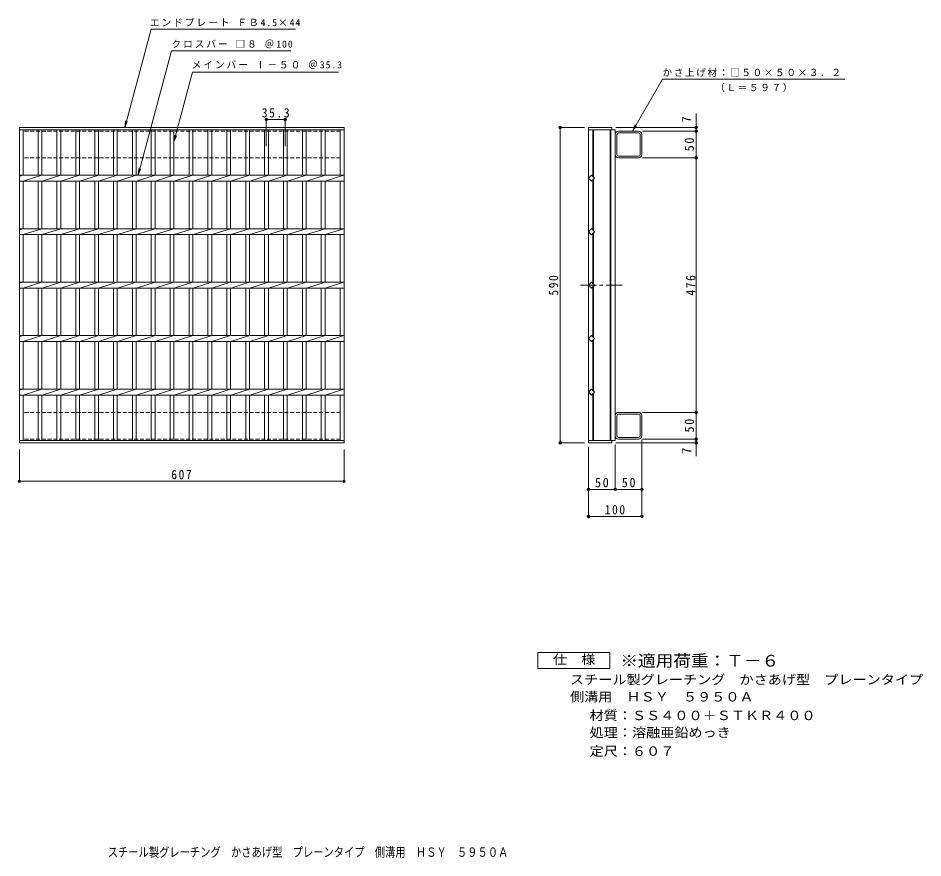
# Model space of a CAD drawing. Units: millimetres, scale not verified. Extents: x -680 to 1011, y -814 to 757.
import ezdxf
from ezdxf.enums import TextEntityAlignment as Align

# ---------------------------------------------------------------- set-up
doc = ezdxf.new("R2010")
doc.units = ezdxf.units.MM
doc.header["$LTSCALE"] = 6
doc.header["$PDMODE"] = 32
doc.header["$PDSIZE"] = 4.8
doc.linetypes.add('CHAIN1', pattern=[8, 5, -1, 1, -1])
doc.linetypes.add('DASHED1', pattern=[1.8, 1.2, -0.6])
for name, color, linetype, lineweight in [('B-1_ピット', 2, 'Continuous', 9), ('B-2_蓋', 3, 'Continuous', 9), ('B-4_寸法', 7, 'Continuous', 9), ('F-4_F-4ﾚｲﾔ', 2, 'Continuous', 9)]:
    doc.layers.add(name, color=color, linetype=linetype, lineweight=lineweight)
doc.layers.add('F-5_F-5ﾚｲﾔ', color=3, linetype='Continuous')
doc.styles.add('ＭＳ ゴシック', font='')
doc.styles.get('ＭＳ ゴシック').set_extended_font_data('MS Gothic')

msp = doc.modelspace()

# ---------------------------------------------------------------- linework, layer by layer
at = {"layer": 'B-1_ピット', "linetype": 'DASHED1'}
for p, q in [((-77.974, 545.226), (-77.974, 495.226)), ((-77.974, 495.226), (-670.972, 495.226)), ((-77.974, 19.226), (-670.972, 19.226)), ((-77.974, -30.774), (-77.974, 19.226))]:
    msp.add_line(p, q, dxfattribs=at)
at = {"layer": 'B-1_ピット'}
for p, q in [((479.546, 545.226), (442.346, 545.226)), ((479.546, 542.026), (442.346, 542.026)), ((435.946, 501.626), (435.946, 538.826)), ((439.146, 501.626), (439.146, 538.826)), ((482.746, 501.626), (482.746, 538.826)), ((485.946, 501.626), (485.946, 538.826)), ((442.346, 498.426), (479.546, 498.426)), ((479.546, 495.226), (442.346, 495.226)), ((479.546, 19.226), (442.346, 19.226)), ((435.946, 12.826), (435.946, -24.374)), ((439.146, 12.826), (439.146, -24.374)), ((442.346, 16.026), (479.546, 16.026)), ((482.746, 12.826), (482.746, -24.374)), ((485.946, 12.826), (485.946, -24.374)), ((479.546, -27.574), (442.346, -27.574)), ((479.546, -30.774), (442.346, -30.774))]:
    msp.add_line(p, q, dxfattribs=at)
at = {"layer": 'B-1_ピット', "linetype": 'DASHED1'}
for points in [[(-77.974, 545.226), (-670.972, 545.226), (-670.972, 495.226)], [(-77.974, -30.774), (-670.972, -30.774), (-670.972, 19.226)]]:
    msp.add_lwpolyline(points, dxfattribs=at)
at = {"layer": 'B-1_ピット'}
for centre, radius, start, end in [((442.346, 538.826), 6.4, 90, 180), ((442.346, 538.826), 3.2, 90, 180), ((479.546, 538.826), 6.4, 0, 90), ((479.546, 538.826), 3.2, 0, 90), ((442.346, 501.626), 6.4, 180, 270), ((442.346, 501.626), 3.2, 180, 270), ((479.546, 501.626), 6.4, 270, 0), ((479.546, 501.626), 3.2, 270, 0), ((442.346, 12.826), 6.4, 90, 180), ((479.546, 12.826), 6.4, 0, 90), ((442.346, 12.826), 3.2, 90, 180), ((479.546, 12.826), 3.2, 0, 90), ((442.346, -24.374), 6.4, 180, 270), ((442.346, -24.374), 3.2, 180, 270), ((479.546, -24.374), 3.2, 270, 0), ((479.546, -24.374), 6.4, 270, 0)]:
    msp.add_arc(centre, radius, start, end, dxfattribs=at)
at = {"layer": 'B-2_蓋'}
for p, q in [((-677.973, 552.226), (-70.973, 552.226)), ((-677.973, -37.774), (-677.973, 552.226)), ((-677.973, 547.726), (-70.973, 547.726)), ((-670.972, 462.726), (-670.972, 547.726)), ((-643.073, 547.726), (-643.073, 462.726)), ((-636.073, 547.726), (-636.073, 462.726)), ((-607.772, 547.726), (-607.772, 462.726)), ((-600.772, 547.726), (-600.772, 462.726)), ((-572.472, 547.726), (-572.472, 462.726)), ((-565.472, 547.726), (-565.472, 462.726)), ((-537.173, 547.726), (-537.173, 462.726)), ((-530.173, 547.726), (-530.173, 462.726)), ((-501.872, 547.726), (-501.872, 462.726)), ((-494.872, 547.726), (-494.872, 462.726)), ((-466.572, 547.726), (-466.572, 462.726)), ((-459.572, 547.726), (-459.572, 462.726)), ((-431.273, 547.726), (-431.273, 462.726)), ((-424.273, 547.726), (-424.273, 462.726)), ((-395.972, 547.726), (-395.972, 462.726)), ((-388.972, 547.726), (-388.972, 462.726)), ((-360.672, 547.726), (-360.672, 462.726)), ((-353.672, 547.726), (-353.672, 462.726)), ((-325.373, 547.726), (-325.373, 462.726)), ((-318.373, 547.726), (-318.373, 462.726)), ((-290.072, 547.726), (-290.072, 462.726)), ((-283.072, 547.726), (-283.072, 462.726)), ((-254.773, 547.726), (-254.773, 462.726)), ((-247.773, 547.726), (-247.773, 462.726)), ((-219.472, 547.726), (-219.472, 462.726)), ((-212.473, 547.726), (-212.473, 462.726)), ((-184.172, 547.726), (-184.172, 462.726)), ((-177.172, 547.726), (-177.172, 462.726)), ((-148.872, 547.726), (-148.872, 462.726)), ((-141.872, 547.726), (-141.872, 462.726)), ((-113.572, 547.726), (-113.572, 462.726)), ((-106.572, 547.726), (-106.572, 462.726)), ((-77.974, 547.726), (-77.974, 462.726)), ((-70.973, 552.226), (-70.973, -37.774)), ((385.946, 552.226), (429.946, 552.226)), ((385.946, 552.226), (385.946, -37.774)), ((385.946, 547.726), (435.946, 547.726)), ((393.946, 547.726), (393.946, 460.54)), ((395.446, 547.726), (395.446, 459.04)), ((426.446, 547.726), (426.446, -33.274)), ((427.946, 547.726), (427.946, -33.274)), ((429.946, 552.226), (429.946, 547.726)), ((435.946, 547.726), (435.946, -33.274)), ((-677.973, 460.645), (-671.373, 462.726)), ((-677.973, 462.726), (-70.973, 462.726)), ((-670.972, 451.726), (-636.073, 462.726)), ((-635.672, 451.726), (-600.773, 462.726)), ((-600.373, 451.726), (-565.473, 462.726)), ((-565.072, 451.726), (-530.173, 462.726)), ((-529.773, 451.726), (-494.873, 462.726)), ((-494.473, 451.726), (-459.573, 462.726)), ((-459.172, 451.726), (-424.273, 462.726)), ((-423.873, 451.726), (-388.973, 462.726)), ((-388.573, 451.726), (-353.673, 462.726)), ((-353.272, 451.726), (-318.373, 462.726)), ((-317.973, 451.726), (-283.073, 462.726)), ((-282.673, 451.726), (-247.773, 462.726)), ((-247.372, 451.726), (-212.473, 462.726)), ((-212.073, 451.726), (-177.173, 462.726)), ((-176.773, 451.726), (-141.873, 462.726)), ((-141.472, 451.726), (-106.572, 462.726)), ((-106.172, 451.726), (-71.272, 462.726)), ((-677.973, 451.726), (-70.973, 451.726)), ((-670.972, 362.725), (-670.972, 451.726)), ((-643.073, 451.726), (-643.073, 362.725)), ((-636.073, 451.726), (-636.073, 362.725)), ((-607.772, 451.726), (-607.772, 362.725)), ((-600.772, 451.726), (-600.772, 362.725)), ((-572.472, 451.726), (-572.472, 362.725)), ((-565.472, 451.726), (-565.472, 362.725)), ((-537.173, 451.726), (-537.173, 362.725)), ((-530.173, 451.726), (-530.173, 362.725)), ((-501.872, 451.726), (-501.872, 362.725)), ((-494.872, 451.726), (-494.872, 362.725)), ((-466.572, 451.726), (-466.572, 362.725)), ((-459.572, 451.726), (-459.572, 362.725)), ((-431.273, 451.726), (-431.273, 362.725)), ((-424.273, 451.726), (-424.273, 362.725)), ((-395.972, 451.726), (-395.972, 362.725)), ((-388.972, 451.726), (-388.972, 362.725)), ((-360.672, 451.726), (-360.672, 362.725)), ((-353.672, 451.726), (-353.672, 362.725)), ((-325.373, 451.726), (-325.373, 362.725)), ((-318.373, 451.726), (-318.373, 362.725)), ((-290.072, 451.726), (-290.072, 362.725)), ((-283.072, 451.726), (-283.072, 362.725)), ((-254.773, 451.726), (-254.773, 362.725)), ((-247.773, 451.726), (-247.773, 362.725)), ((-219.472, 451.726), (-219.472, 362.725)), ((-212.473, 451.726), (-212.473, 362.725)), ((-184.172, 451.726), (-184.172, 362.725)), ((-177.172, 451.726), (-177.172, 362.725)), ((-148.872, 451.726), (-148.872, 362.725)), ((-141.872, 451.726), (-141.872, 362.725)), ((-113.572, 451.726), (-113.572, 362.725)), ((-106.572, 451.726), (-106.572, 362.725)), ((-77.974, 451.726), (-77.974, 362.725)), ((393.946, 453.912), (393.946, 360.54)), ((395.446, 455.412), (395.446, 359.04)), ((-677.973, 360.645), (-671.373, 362.726)), ((-677.973, 362.726), (-70.973, 362.726)), ((-670.972, 351.726), (-636.073, 362.726)), ((-635.672, 351.726), (-600.773, 362.726)), ((-600.373, 351.726), (-565.473, 362.726)), ((-565.072, 351.726), (-530.173, 362.726)), ((-529.773, 351.726), (-494.873, 362.726)), ((-494.473, 351.726), (-459.573, 362.726)), ((-459.172, 351.726), (-424.273, 362.726)), ((-423.873, 351.726), (-388.973, 362.726)), ((-388.573, 351.726), (-353.673, 362.726)), ((-353.272, 351.726), (-318.373, 362.726)), ((-317.973, 351.726), (-283.073, 362.726)), ((-282.673, 351.726), (-247.773, 362.726)), ((-247.372, 351.726), (-212.473, 362.726)), ((-212.073, 351.726), (-177.173, 362.726)), ((-176.773, 351.726), (-141.873, 362.726)), ((-141.472, 351.726), (-106.572, 362.726)), ((-106.172, 351.726), (-71.272, 362.726)), ((395.446, 355.412), (395.446, 259.04)), ((-677.973, 351.726), (-70.973, 351.726)), ((-670.972, 262.726), (-670.972, 351.726)), ((-643.073, 351.726), (-643.073, 262.726)), ((-636.073, 351.726), (-636.073, 262.726)), ((-607.772, 351.726), (-607.772, 262.726)), ((-600.772, 351.726), (-600.772, 262.726)), ((-572.472, 351.726), (-572.472, 262.726)), ((-565.472, 351.726), (-565.472, 262.726)), ((-537.173, 351.726), (-537.173, 262.726)), ((-530.173, 351.726), (-530.173, 262.726)), ((-501.872, 351.726), (-501.872, 262.726)), ((-494.872, 351.726), (-494.872, 262.726)), ((-466.572, 351.726), (-466.572, 262.726)), ((-459.572, 351.726), (-459.572, 262.726)), ((-431.273, 351.726), (-431.273, 262.726)), ((-424.273, 351.726), (-424.273, 262.726)), ((-395.972, 351.726), (-395.972, 262.726)), ((-388.972, 351.726), (-388.972, 262.726)), ((-360.672, 351.726), (-360.672, 262.726)), ((-353.672, 351.726), (-353.672, 262.726)), ((-325.373, 351.726), (-325.373, 262.726)), ((-318.373, 351.726), (-318.373, 262.726)), ((-290.072, 351.726), (-290.072, 262.726)), ((-283.072, 351.726), (-283.072, 262.726)), ((-254.773, 351.726), (-254.773, 262.726)), ((-247.773, 351.726), (-247.773, 262.726)), ((-219.472, 351.726), (-219.472, 262.726)), ((-212.473, 351.726), (-212.473, 262.726)), ((-184.172, 351.726), (-184.172, 262.726)), ((-177.172, 351.726), (-177.172, 262.726)), ((-148.872, 351.726), (-148.872, 262.726)), ((-141.872, 351.726), (-141.872, 262.726)), ((-113.572, 351.726), (-113.572, 262.726)), ((-106.572, 351.726), (-106.572, 262.726)), ((-77.974, 351.726), (-77.974, 262.726)), ((393.946, 353.912), (393.946, 260.54)), ((-677.973, 260.645), (-671.373, 262.726)), ((-677.973, 262.726), (-70.973, 262.726)), ((-670.972, 251.726), (-636.073, 262.726)), ((-635.672, 251.726), (-600.773, 262.726)), ((-600.373, 251.726), (-565.473, 262.726)), ((-565.072, 251.726), (-530.173, 262.726)), ((-529.773, 251.726), (-494.873, 262.726)), ((-494.473, 251.726), (-459.573, 262.726)), ((-459.172, 251.726), (-424.273, 262.726)), ((-423.873, 251.726), (-388.973, 262.726)), ((-388.573, 251.726), (-353.673, 262.726)), ((-353.272, 251.726), (-318.373, 262.726)), ((-317.973, 251.726), (-283.073, 262.726)), ((-282.673, 251.726), (-247.773, 262.726)), ((-247.372, 251.726), (-212.473, 262.726)), ((-212.073, 251.726), (-177.173, 262.726)), ((-176.773, 251.726), (-141.873, 262.726)), ((-141.472, 251.726), (-106.572, 262.726)), ((-106.172, 251.726), (-71.272, 262.726)), ((393.946, 253.912), (393.946, 160.54)), ((395.446, 255.412), (395.446, 159.04)), ((-677.973, 251.726), (-70.973, 251.726)), ((-670.972, 162.725), (-670.972, 251.726)), ((-643.073, 251.726), (-643.073, 162.725)), ((-636.073, 251.726), (-636.073, 162.725)), ((-607.772, 251.726), (-607.772, 162.725)), ((-600.772, 251.726), (-600.772, 162.725)), ((-572.472, 251.726), (-572.472, 162.725)), ((-565.472, 251.726), (-565.472, 162.725)), ((-537.173, 251.726), (-537.173, 162.725)), ((-530.173, 251.726), (-530.173, 162.725)), ((-501.872, 251.726), (-501.872, 162.725)), ((-494.872, 251.726), (-494.872, 162.725)), ((-466.572, 251.726), (-466.572, 162.725)), ((-459.572, 251.726), (-459.572, 162.725)), ((-431.273, 251.726), (-431.273, 162.725)), ((-424.273, 251.726), (-424.273, 162.725)), ((-395.972, 251.726), (-395.972, 162.725)), ((-388.972, 251.726), (-388.972, 162.725)), ((-360.672, 251.726), (-360.672, 162.725)), ((-353.672, 251.726), (-353.672, 162.725)), ((-325.373, 251.726), (-325.373, 162.725)), ((-318.373, 251.726), (-318.373, 162.725)), ((-290.072, 251.726), (-290.072, 162.725)), ((-283.072, 251.726), (-283.072, 162.725)), ((-254.773, 251.726), (-254.773, 162.725)), ((-247.773, 251.726), (-247.773, 162.725)), ((-219.472, 251.726), (-219.472, 162.725)), ((-212.473, 251.726), (-212.473, 162.725)), ((-184.172, 251.726), (-184.172, 162.725)), ((-177.172, 251.726), (-177.172, 162.725)), ((-148.872, 251.726), (-148.872, 162.725)), ((-141.872, 251.726), (-141.872, 162.725)), ((-113.572, 251.726), (-113.572, 162.725)), ((-106.572, 251.726), (-106.572, 162.725)), ((-77.974, 251.726), (-77.974, 162.725)), ((-677.973, 160.645), (-671.373, 162.725)), ((-677.973, 162.725), (-70.973, 162.725)), ((-670.972, 151.726), (-636.073, 162.725)), ((-635.672, 151.726), (-600.773, 162.725)), ((-600.373, 151.726), (-565.473, 162.725)), ((-565.072, 151.726), (-530.173, 162.725)), ((-529.773, 151.726), (-494.873, 162.725)), ((-494.473, 151.726), (-459.573, 162.725)), ((-459.172, 151.726), (-424.273, 162.725)), ((-423.873, 151.726), (-388.973, 162.725)), ((-388.573, 151.726), (-353.673, 162.725)), ((-353.272, 151.726), (-318.373, 162.725)), ((-317.973, 151.726), (-283.073, 162.725)), ((-282.673, 151.726), (-247.773, 162.725)), ((-247.372, 151.726), (-212.473, 162.725)), ((-212.073, 151.726), (-177.173, 162.725)), ((-176.773, 151.726), (-141.873, 162.725)), ((-141.472, 151.726), (-106.572, 162.725)), ((-106.172, 151.726), (-71.272, 162.725)), ((393.946, 153.912), (393.946, 60.54)), ((395.446, 155.412), (395.446, 59.04)), ((-677.973, 151.726), (-70.973, 151.726)), ((-670.972, 62.725), (-670.972, 151.726)), ((-643.073, 151.726), (-643.073, 62.725)), ((-636.073, 151.726), (-636.073, 62.725)), ((-607.772, 151.726), (-607.772, 62.725)), ((-600.772, 151.726), (-600.772, 62.725)), ((-572.472, 151.726), (-572.472, 62.725)), ((-565.472, 151.726), (-565.472, 62.725)), ((-537.173, 151.726), (-537.173, 62.725)), ((-530.173, 151.726), (-530.173, 62.725)), ((-501.872, 151.726), (-501.872, 62.725)), ((-494.872, 151.726), (-494.872, 62.725)), ((-466.572, 151.726), (-466.572, 62.725)), ((-459.572, 151.726), (-459.572, 62.725)), ((-431.273, 151.726), (-431.273, 62.725)), ((-424.273, 151.726), (-424.273, 62.725)), ((-395.972, 151.726), (-395.972, 62.725)), ((-388.972, 151.726), (-388.972, 62.725)), ((-360.672, 151.726), (-360.672, 62.725)), ((-353.672, 151.726), (-353.672, 62.725)), ((-325.373, 151.726), (-325.373, 62.725)), ((-318.373, 151.726), (-318.373, 62.725)), ((-290.072, 151.726), (-290.072, 62.725)), ((-283.072, 151.726), (-283.072, 62.725)), ((-254.773, 151.726), (-254.773, 62.725)), ((-247.773, 151.726), (-247.773, 62.725)), ((-219.472, 151.726), (-219.472, 62.725)), ((-212.473, 151.726), (-212.473, 62.725)), ((-184.172, 151.726), (-184.172, 62.725)), ((-177.172, 151.726), (-177.172, 62.725)), ((-148.872, 151.726), (-148.872, 62.725)), ((-141.872, 151.726), (-141.872, 62.725)), ((-113.572, 151.726), (-113.572, 62.725)), ((-106.572, 151.726), (-106.572, 62.725)), ((-77.974, 151.726), (-77.974, 62.725)), ((-677.973, 60.645), (-671.373, 62.726)), ((-677.973, 62.726), (-70.973, 62.726)), ((-677.973, 51.726), (-70.973, 51.726)), ((-670.972, 51.726), (-636.073, 62.726)), ((-670.972, -33.274), (-670.972, 51.726)), ((-643.073, 51.726), (-643.073, -33.274)), ((-636.073, 51.726), (-636.073, -33.274)), ((-635.672, 51.726), (-600.773, 62.726)), ((-607.772, 51.726), (-607.772, -33.274)), ((-600.772, 51.726), (-600.772, -33.274)), ((-600.373, 51.726), (-565.473, 62.726)), ((-572.472, 51.726), (-572.472, -33.274)), ((-565.472, 51.726), (-565.472, -33.274)), ((-565.072, 51.726), (-530.173, 62.726)), ((-537.173, 51.726), (-537.173, -33.274)), ((-530.173, 51.726), (-530.173, -33.274)), ((-529.773, 51.726), (-494.873, 62.726)), ((-501.872, 51.726), (-501.872, -33.274)), ((-494.872, 51.726), (-494.872, -33.274)), ((-494.473, 51.726), (-459.573, 62.726)), ((-466.572, 51.726), (-466.572, -33.274)), ((-459.572, 51.726), (-459.572, -33.274)), ((-459.172, 51.726), (-424.273, 62.726)), ((-431.273, 51.726), (-431.273, -33.274)), ((-424.273, 51.726), (-424.273, -33.274)), ((-423.873, 51.726), (-388.973, 62.726)), ((-395.972, 51.726), (-395.972, -33.274)), ((-388.972, 51.726), (-388.972, -33.274)), ((-388.573, 51.726), (-353.673, 62.726)), ((-360.672, 51.726), (-360.672, -33.274)), ((-353.672, 51.726), (-353.672, -33.274)), ((-353.272, 51.726), (-318.373, 62.726)), ((-325.373, 51.726), (-325.373, -33.274)), ((-318.373, 51.726), (-318.373, -33.274)), ((-317.973, 51.726), (-283.073, 62.726)), ((-290.072, 51.726), (-290.072, -33.274)), ((-283.072, 51.726), (-283.072, -33.274)), ((-282.673, 51.726), (-247.773, 62.726)), ((-254.773, 51.726), (-254.773, -33.274)), ((-247.773, 51.726), (-247.773, -33.274)), ((-247.372, 51.726), (-212.473, 62.726)), ((-219.472, 51.726), (-219.472, -33.274)), ((-212.473, 51.726), (-212.473, -33.274)), ((-212.073, 51.726), (-177.173, 62.726)), ((-184.172, 51.726), (-184.172, -33.274)), ((-177.172, 51.726), (-177.172, -33.274)), ((-176.773, 51.726), (-141.873, 62.726)), ((-148.872, 51.726), (-148.872, -33.274)), ((-141.872, 51.726), (-141.872, -33.274)), ((-141.472, 51.726), (-106.572, 62.726)), ((-113.572, 51.726), (-113.572, -33.274)), ((-106.572, 51.726), (-106.572, -33.274)), ((-106.172, 51.726), (-71.272, 62.726)), ((-77.974, 51.726), (-77.974, -33.274)), ((393.946, -33.274), (393.946, 53.912)), ((395.446, -33.274), (395.446, 55.412)), ((-70.973, -33.274), (-677.973, -33.274)), ((385.946, -33.274), (435.946, -33.274)), ((429.946, -37.774), (429.946, -33.274)), ((-70.973, -37.774), (-677.973, -37.774)), ((385.946, -37.774), (429.946, -37.774))]:
    msp.add_line(p, q, dxfattribs=at)
at = {"layer": 'B-2_蓋', "linetype": 'CHAIN1'}
msp.add_line((370.905, 257.226), (449.918, 257.226), dxfattribs=at)
at = {"layer": 'B-2_蓋'}
for points in [[(397.26, 457.226), (391.603, 451.569), (385.946, 457.226), (391.603, 462.883)], [(397.26, 357.226), (391.603, 351.569), (385.946, 357.226), (391.603, 362.883)], [(397.26, 257.226), (391.603, 251.569), (385.946, 257.226), (391.603, 262.883)], [(397.26, 157.226), (391.603, 151.569), (385.946, 157.226), (391.603, 162.883)], [(397.26, 57.226), (391.603, 62.883), (385.946, 57.226), (391.603, 51.569)]]:
    msp.add_lwpolyline(points, close=True, dxfattribs=at)
at = {"layer": 'B-4_寸法'}
for p, q in [((-480.97, 552.226), (-431.79, 735.768)), ((-431.79, 735.768), (-161.761, 735.768)), ((-456.14, 462.726), (-393.697, 695.768)), ((-393.697, 695.768), (-170.251, 695.768)), ((468.334, 545.226), (524.337, 642.226)), ((865.551, 642.226), (524.337, 642.226)), ((587.177, 545.226), (587.177, 578.471)), ((-480.97, 552.226), (-479.338, 564.619)), ((-480.97, 552.226), (-476.186, 563.774)), ((-216.27, 517.074), (-216.27, 568.424)), ((-216.27, 566.924), (-180.97, 566.924)), ((-180.97, 517.074), (-180.97, 568.424)), ((378.446, 552.226), (331.743, 552.226)), ((333.243, -37.774), (333.243, 552.226)), ((437.446, 552.226), (588.677, 552.226)), ((468.334, 545.226), (473.117, 556.774)), ((468.334, 545.226), (475.943, 555.143)), ((487.046, 545.226), (588.677, 545.226)), ((587.177, 495.226), (587.177, 545.226)), ((-388.972, 525.226), (-387.341, 537.619)), ((-388.972, 525.226), (-384.189, 536.775)), ((487.046, 495.226), (588.677, 495.226)), ((587.177, 19.226), (587.177, 495.226)), ((-456.14, 462.726), (-454.509, 475.119)), ((-456.14, 462.726), (-451.357, 474.274)), ((487.046, 19.226), (588.677, 19.226)), ((587.177, -30.774), (587.177, 19.226)), ((485.946, -31.874), (485.946, -176.841)), ((487.046, -30.774), (588.677, -30.774)), ((587.177, -62.959), (587.177, -30.774)), ((-677.973, -50.274), (-677.973, -111.201)), ((-70.973, -50.274), (-70.973, -111.201)), ((378.446, -37.774), (331.743, -37.774)), ((385.946, -45.274), (385.946, -176.841)), ((435.946, -40.774), (435.946, -126.201)), ((437.446, -37.774), (588.677, -37.774)), ((-677.973, -109.701), (-70.973, -109.701)), ((385.946, -124.701), (435.946, -124.701)), ((435.946, -124.701), (485.946, -124.701)), ((485.946, -132.201), (485.946, -126.201)), ((385.946, -175.341), (485.946, -175.341))]:
    msp.add_line(p, q, dxfattribs=at)
msp.add_lwpolyline([(-388.972, 525.226), (-353.994, 655.769), (-81.106, 655.769)], dxfattribs=at)
for p in [(-216.27, 566.924), (-180.97, 566.924), (333.243, 552.226), (587.177, 552.226), (587.177, 545.226), (587.177, 495.226), (587.177, 19.226), (587.177, -30.774), (333.243, -37.774), (587.177, -37.774), (-677.973, -109.701), (-70.973, -109.701), (385.946, -124.701), (435.946, -124.701), (485.946, -124.701), (385.946, -175.341), (485.946, -175.341)]:
    msp.add_point(p, dxfattribs=at)
at = {"layer": 'F-4_F-4ﾚｲﾔ'}
msp.add_lwpolyline([(291.032, -459.891), (291.032, -429.891), (426.032, -429.891), (426.032, -459.891)], close=True, dxfattribs=at)

# ---------------------------------------------------------------- texts
at = {"layer": 'B-4_寸法', "color": 2, "style": 'ＭＳ ゴシック'}
for p in [(583.577, 561.041), (583.577, -58.628)]:
    msp.add_text('7', height=17.6, rotation=90, dxfattribs=at).set_placement(p, align=Align.BOTTOM_LEFT)
at = {"layer": 'B-4_寸法', "char_height": 13.2, "attachment_point": 7, "style": 'ＭＳ ゴシック'}
for s, insert in [('\\T1.21;エンドプレート\\~ＦＢ4.5×44', (-433.88, 740.982)), ('\\T1.21;クロスバー\\~□８\\~＠100', (-393.697, 700.258)), ('\\T1.21;メインバー\\~Ⅰ－５０\\~＠35.3', (-355.858, 661.504)), ('\\T1.17;かさ上げ材：□５０×５０×３．２', (524.337, 646.8)), ('\\T1.17;（Ｌ＝５９７）', (622.944, 618.333))]:
    msp.add_mtext(s, dxfattribs=dict(at, insert=insert))
at = {"layer": 'B-4_寸法', "color": 2, "char_height": 17.6, "attachment_point": 7, "style": 'ＭＳ ゴシック'}
for s, insert in [('\\T1.28;\\W0.9;35.3', (-224.87, 570.524)), ('\\T1.27;\\W0.9;607', (-393.973, -106.101)), ('\\T1.27;\\W0.95;50', (398.196, -121.101)), ('\\T1.27;\\W0.95;50', (448.196, -121.101)), ('\\T1.27;\\W0.9;100', (416.446, -171.741))]:
    msp.add_mtext(s, dxfattribs=dict(at, insert=insert))
at = {"layer": 'B-4_寸法', "color": 2, "char_height": 17.6, "attachment_point": 7, "rotation": 90, "style": 'ＭＳ ゴシック'}
for s, insert in [('\\T1.27;\\W0.95;50', (583.577, 507.476)), ('\\T1.27;\\W0.9;590', (329.643, 237.726)), ('\\T1.27;\\W0.9;476', (586.177, 237.726)), ('\\T1.27;\\W0.95;50', (583.577, -18.524))]:
    msp.add_mtext(s, dxfattribs=dict(at, insert=insert))
at = {"layer": 'F-4_F-4ﾚｲﾔ', "style": 'ＭＳ ゴシック'}
for s, width, p in [('仕\u3000様', 1.1, (319.532, -456.891)), ('スチール製グレーチング\u3000かさあげ型\u3000プレーンタイプ', 1.1, (351.529, -494.643)), ('側溝用\u3000ＨＳＹ\u3000５９５０Ａ', 1.1, (351.529, -526.789)), ('材質：ＳＳ４００＋ＳＴＫＲ４００', 1.1, (388.113, -561.609)), ('処理：溶融亜鉛めっき', 1.1, (388.113, -593.643)), ('定尺：６０７', 1.1, (388.113, -628.462)), ('スチール製グレーチング\u3000かさあげ型\u3000プレーンタイプ\u3000側溝用\u3000ＨＳＹ\u3000５９５０Ａ', 0.8, (-512.796, -817.322))]:
    msp.add_text(s, height=17.6, dxfattribs=dict(at, width=width)).set_placement(p, align=Align.BOTTOM_LEFT)
at = {"layer": 'F-5_F-5ﾚｲﾔ', "style": 'ＭＳ ゴシック', "width": 1.1}
msp.add_text('※適用荷重：Ｔ－６', height=21.99, dxfattribs=at).set_placement((445.532, -462.891), align=Align.BOTTOM_LEFT)

doc.saveas('drawing.dxf')
